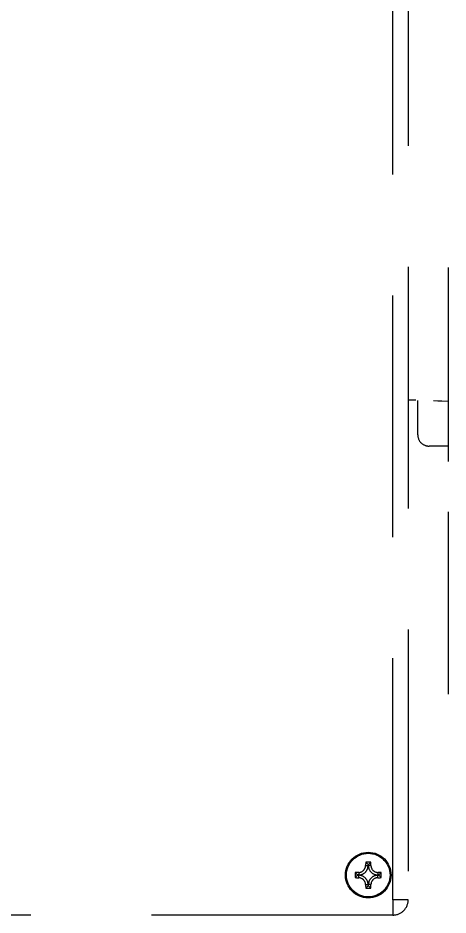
# Model space of a CAD drawing. Header units: inches. Extents: x 402 to 1066, y -128 to 290.
# Drawn here: x 683.89 to 688.35, y 213.11 to 222.39 of the extents above; entities that cross this region are included whole.
import ezdxf

# ---------------------------------------------------------------- set-up
doc = ezdxf.new("R2010")
doc.units = ezdxf.units.IN
doc.header["$MEASUREMENT"] = 0
doc.linetypes.add('HIDDEN', pattern=[0.375, 0.25, -0.125])
doc.layers.get('0').update_dxf_attribs({"color": 10})

msp = doc.modelspace()

# ---------------------------------------------------------------- linework, layer by layer
at = {"color": 1, "linetype": 'HIDDEN', "ltscale": 10}
for p, q in [((687.77606, 213.26546), (687.77606, 227.31237)), ((687.93345, 227.31237), (687.93345, 213.26546)), ((688.34659, 219.80494), (688.34659, 218.76798)), ((688.34659, 218.76798), (688.34659, 217.79879)), ((687.97391, 218.43236), (687.93345, 218.43383)), ((688.01353, 218.43091), (687.97391, 218.43236)), ((688.03182, 218.07563), (688.03182, 218.43024)), ((688.23974, 218.42266), (688.19736, 218.4242)), ((688.28062, 218.42117), (688.23974, 218.42266)), ((688.34659, 218.41877), (688.28062, 218.42117)), ((688.34659, 217.95759), (688.14985, 217.95759)), ((688.34659, 217.2763), (688.34659, 215.71803)), ((688.34659, 215.71803), (688.34659, 215.39058)), ((687.49435, 213.65537), (687.51854, 213.63118)), ((687.54625, 213.65537), (687.52206, 213.63118)), ((687.45772, 213.55957), (687.46549, 213.56507)), ((687.46549, 213.56507), (687.47124, 213.57023)), ((687.48912, 213.5993), (687.49057, 213.60429)), ((687.49057, 213.60429), (687.49167, 213.60937)), ((687.49276, 213.61958), (687.51854, 213.61958)), ((687.52206, 213.63118), (687.51854, 213.63118)), ((687.51854, 213.63118), (687.51854, 213.61958)), ((687.52206, 213.61958), (687.52206, 213.63118)), ((687.54784, 213.61958), (687.52206, 213.61958)), ((687.54895, 213.60928), (687.55006, 213.60415)), ((687.55006, 213.60415), (687.55153, 213.59914)), ((687.55872, 213.5837), (687.56419, 213.57598)), ((687.56419, 213.57598), (687.56934, 213.57025)), ((687.58275, 213.55966), (687.59028, 213.5556)), ((687.59028, 213.5556), (687.59823, 213.55244)), ((687.38615, 213.54716), (687.41034, 213.52297)), ((687.41034, 213.51946), (687.38615, 213.49527)), ((687.42193, 213.52297), (687.41034, 213.52297)), ((687.41034, 213.52297), (687.41034, 213.51946)), ((687.41034, 213.51946), (687.42193, 213.51946)), ((687.42193, 213.54876), (687.42193, 213.52297)), ((687.42193, 213.49367), (687.42193, 213.51946)), ((687.43214, 213.54985), (687.4369, 213.55086)), ((687.4369, 213.55086), (687.44218, 213.55238)), ((687.45782, 213.48279), (687.44225, 213.49003)), ((687.47129, 213.47215), (687.45782, 213.48279)), ((687.57577, 213.4779), (687.56932, 213.47217)), ((687.58285, 213.48284), (687.57577, 213.4779)), ((687.60332, 213.49147), (687.59833, 213.49002)), ((687.60841, 213.49258), (687.60332, 213.49147)), ((687.60835, 213.54987), (687.61381, 213.5491)), ((687.61381, 213.5491), (687.61867, 213.54876)), ((687.61867, 213.54876), (687.61867, 213.52297)), ((687.63026, 213.52297), (687.61867, 213.52297)), ((687.61867, 213.49367), (687.61867, 213.51946)), ((687.61867, 213.51946), (687.63026, 213.51946)), ((687.63026, 213.52297), (687.65445, 213.54716)), ((687.63026, 213.51946), (687.63026, 213.52297)), ((687.63026, 213.51946), (687.65445, 213.49527)), ((687.49065, 213.43783), (687.48913, 213.44313)), ((687.49166, 213.43307), (687.49065, 213.43783)), ((687.49276, 213.42285), (687.51854, 213.42285)), ((687.51854, 213.41125), (687.49435, 213.38706)), ((687.51854, 213.42285), (687.51854, 213.41125)), ((687.51854, 213.41125), (687.52206, 213.41125)), ((687.54784, 213.42285), (687.52206, 213.42285)), ((687.52206, 213.41125), (687.52206, 213.42285)), ((687.52206, 213.41125), (687.54625, 213.38706)), ((687.55463, 213.45113), (687.55148, 213.44316)), ((687.55869, 213.45868), (687.55463, 213.45113)), ((687.77606, 213.26546), (687.77606, 213.10807)), ((687.93345, 213.26546), (687.77606, 213.26546)), ((687.77606, 213.10807), (676.48345, 213.10807))]:
    msp.add_line(p, q, dxfattribs=at)
for radius in [0.23608, 0.22525]:
    msp.add_circle((687.5203, 213.52121), radius, dxfattribs=at)
for centre, radius, start, end in [((688.14985, 218.07563), 0.11804, 180.000075, 270.000106), ((689.96604, 213.52757), 2.47499, 177.040349, 177.869575), ((687.5203, 210.95596), 2.69954, 89.449306, 90.550776), ((685.09856, 213.52864), 2.45096, 2.126437, 2.963805), ((687.42193, 213.61958), 0.09661, 269.999963, 0), ((687.41562, 213.63012), 0.08215, 288.866393, 300.83115), ((687.41854, 213.6227), 0.07437, 315.129557, 341.660117), ((687.42317, 213.62189), 0.06963, 349.647548, 358.106078), ((687.61867, 213.61958), 0.09661, 180.000075, 270.000106), ((687.62164, 213.62234), 0.07385, 182.136026, 190.189898), ((687.61542, 213.61951), 0.06706, 197.680717, 212.270438), ((687.62665, 213.62898), 0.08205, 225.696569, 237.655547), ((690.08557, 213.52121), 2.69954, 179.449343, 180.55082), ((687.51288, 211.09948), 2.45096, 92.126473, 92.963848), ((687.51394, 215.96696), 2.47499, 267.040209, 267.869469), ((687.41918, 213.62256), 0.07385, 272.135947, 280.106682), ((687.42193, 213.42285), 0.09661, 0, 90.000037), ((687.41914, 213.41972), 0.07401, 71.805008, 87.839587), ((687.41852, 213.41972), 0.07439, 18.338046, 44.815511), ((687.61867, 213.42285), 0.09661, 90.000037, 180.000075), ((687.6215, 213.42005), 0.07374, 135.036283, 148.40989), ((687.62146, 213.41993), 0.07381, 108.26591, 121.541674), ((687.62142, 213.62245), 0.07376, 251.680528, 259.801015), ((687.62193, 213.41512), 0.07862, 92.379307, 99.900356), ((687.52666, 211.07547), 2.47499, 87.040298, 87.869537), ((687.52772, 215.94295), 2.45096, 272.126399, 272.963766), ((684.95504, 213.52121), 2.69954, 359.449249, 0.550736), ((687.41896, 213.4201), 0.07385, 2.136009, 10.118686), ((689.94204, 213.51379), 2.45096, 182.126354, 182.963736), ((687.5203, 216.08648), 2.69954, 269.44921, 270.550715), ((685.07456, 213.51486), 2.47499, 357.040251, 357.869506), ((687.6218, 213.42006), 0.07401, 161.811445, 177.839672), ((687.77606, 213.26546), 0.15739, 269.999963, 0)]:
    msp.add_arc(centre, radius, start, end, dxfattribs=at)

doc.saveas('drawing.dxf')
